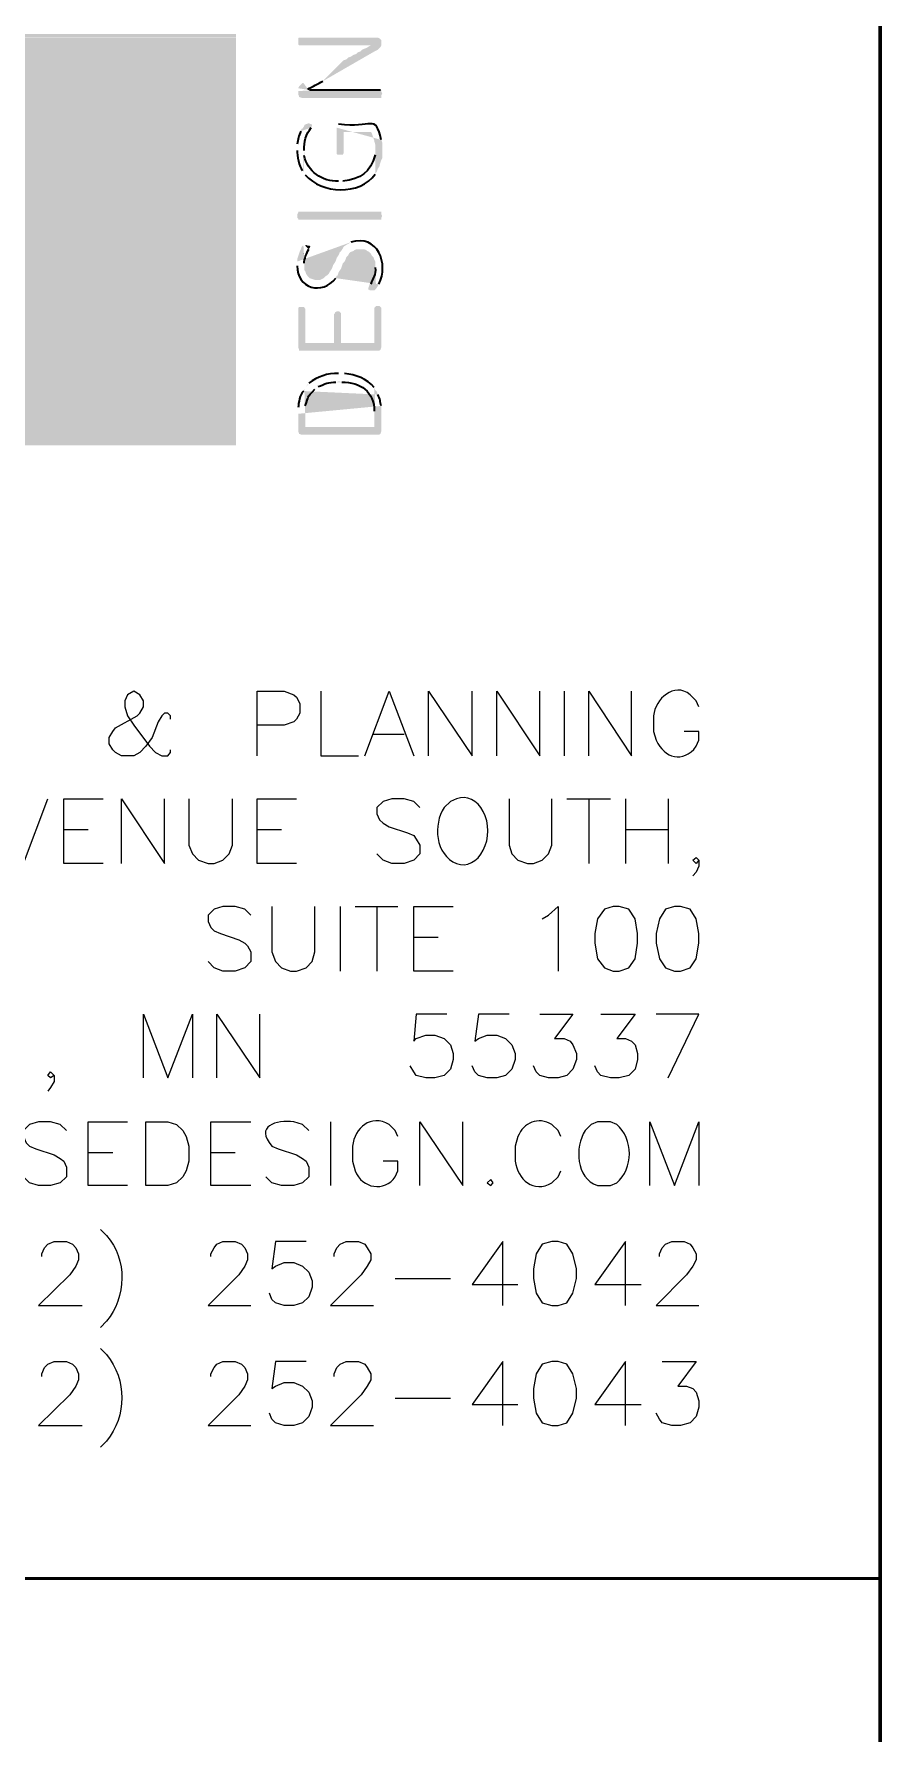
# Model space of a CAD drawing. Header units: inches. Extents: x 5 to 516, y -193 to 129.
# Drawn here: x 292.9 to 296.12, y 48.62 to 55.1 of the extents above; entities that cross this region are included whole.
import ezdxf

# ---------------------------------------------------------------- set-up
doc = ezdxf.new("R2010")
doc.units = ezdxf.units.IN
doc.header["$MEASUREMENT"] = 0
doc.layers.add('PDF2_Geometry', color=7, linetype='Continuous')
doc.layers.add('PDF2_Solid Fills', color=7, linetype='Continuous')

msp = doc.modelspace()

# ---------------------------------------------------------------- hatches: boundary and pattern name
at = {"layer": 'PDF2_Solid Fills', "true_color": 0x454545, "transparency": 33554559}
for points in [[(293.6653527, 55.0834174), (293.6653522, 55.0934138), (293.6653527, 55.0934174), (293.6653522, 55.0967472), (291.8153521, 55.0967472), (291.8253521, 55.0934138), (291.8253549, 55.0934138), (291.8320192, 55.0834174)], [(291.832019, 55.0834144), (291.842019, 55.0767477), (291.8520194, 55.066748), (291.8686857, 55.0500817), (291.8820192, 55.0300824), (291.895352, 55.0100832), (291.9053523, 54.9867507), (293.6653525, 54.9867507), (293.665352, 55.0100832), (293.6653527, 55.0300824), (293.6653524, 55.0500817), (293.6653529, 55.066748), (293.6653524, 55.0767477), (293.6653524, 55.0834144)], [(291.9053527, 54.9867482), (291.9120194, 54.9634149), (291.9186858, 54.9500825), (291.9186855, 54.9200831), (291.9186855, 54.896751), (293.6653524, 54.896751), (293.6653524, 54.9200831), (293.6653525, 54.9500825), (293.6653529, 54.9634149), (293.6653529, 54.9867482)], [(293.6653524, 54.8567485), (293.6653524, 54.8967485), (291.9186855, 54.8967485), (291.9153522, 54.8567485), (291.9086856, 54.8200835), (293.6653524, 54.8200835)], [(291.9086859, 54.8200816), (291.8953526, 54.7900816), (291.8786856, 54.7600828), (291.8586854, 54.730084), (293.6653522, 54.730084), (293.6653525, 54.7600828), (293.6653528, 54.7900816), (293.6653528, 54.8200816)], [(291.8586854, 54.7300818), (291.8353521, 54.7100818), (291.8086855, 54.693416), (291.7820191, 54.67675), (291.7453526, 54.6667507), (293.6653529, 54.6667507), (293.6653524, 54.67675), (293.6653523, 54.693416), (293.6653522, 54.7100818), (293.6653522, 54.7300818)], [(291.7453524, 54.6667477), (291.7120191, 54.660081), (291.488686, 54.6600813), (291.4953527, 54.6534146), (291.5220191, 54.6334149), (291.5586855, 54.606749), (291.6020191, 54.5800834), (293.6653524, 54.5800834), (293.6653525, 54.606749), (293.6653526, 54.6334149), (293.6653529, 54.6534146), (293.6653526, 54.660081), (293.6653526, 54.6667477)], [(293.6653522, 54.5000825), (293.6653524, 54.5467478), (293.6653524, 54.5800811), (291.602019, 54.5800811), (291.672019, 54.5467478), (291.6720212, 54.5467478), (291.7586854, 54.5000825)], [(292.7153476, 53.5434159), (292.5853528, 53.5967471), (290.028686, 53.5967471), (290.028686, 53.5300825), (293.6653529, 53.5300825), (293.6653527, 53.5434156), (293.6653529, 54.050081), (293.6653529, 54.500081), (291.7586861, 54.500081), (292.7853528, 54.050081), (292.7853526, 53.5434156)]]:
    msp.add_hatch(color=250, dxfattribs=at).paths.add_polyline_path(points)
at = {"layer": 'PDF2_Solid Fills', "transparency": 33554559}
for points in [[(293.9020188, 55.0667484), (293.9020188, 55.0567484), (293.9053522, 55.0534151), (294.1786855, 55.0534151), (294.1920189, 55.0300817), (294.2053522, 55.0367484), (294.2086855, 55.0400817), (294.2153522, 55.0467484), (294.2186855, 55.0534151), (294.2186855, 55.0734151), (294.2153522, 55.0767484), (294.2120189, 55.0800817), (294.2053522, 55.0834151), (293.9053522, 55.0834151), (293.9020188, 55.0800817), (293.9020188, 55.0734151)], [(294.2153522, 54.4200842), (294.2186855, 54.4200842), (294.2186855, 54.4100842), (294.2220188, 54.4034176), (294.2186855, 54.3967509), (294.2186855, 54.3900842), (293.9020188, 54.3900842), (293.9020188, 54.3934176), (293.8986855, 54.3967509), (293.8986855, 54.4100842), (293.9020188, 54.4167509), (293.9020188, 54.4200842)], [(293.9020188, 54.0500823), (293.9020188, 53.9034156), (293.9053522, 53.8934156), (293.9053522, 53.8900823), (294.2086855, 53.8900823), (294.2153522, 53.8934156), (294.2186855, 53.9034156), (294.2186855, 54.0534157), (294.2153522, 54.056749), (294.2120189, 54.0600823), (294.1986855, 54.0600823), (294.1953522, 54.056749), (294.1920189, 54.0534157), (294.1920189, 53.9200823), (294.0653522, 53.9200823), (294.0653522, 54.0334157), (294.0620188, 54.036749), (294.0586855, 54.0400823), (294.0486855, 54.0400823), (294.0420188, 54.036749), (294.0420188, 54.0334157), (294.0386855, 54.0300823), (294.0386855, 53.9200823), (293.9286855, 53.9200823), (293.9286855, 54.0500823), (293.9253522, 54.0534157), (293.9253522, 54.056749), (293.9053522, 54.056749), (293.9020188, 54.0534157)]]:
    msp.add_hatch(color=256, dxfattribs=at).paths.add_polyline_path(points)
h = msp.add_hatch(color=256, dxfattribs=at)
h.paths.add_polyline_path([(293.9220189, 54.9100813), (293.9353522, 54.8834146), (293.9386855, 54.886748)], flags=0)
h.paths.add_polyline_path([(293.9953522, 54.916748), (294.1920189, 55.0300813), (294.1786855, 55.0534146), (294.1720189, 55.0500813), (294.1620189, 55.0434146), (294.1520189, 55.0400813), (294.1453522, 55.036748), (294.1386855, 55.0300813), (294.1286855, 55.026748), (294.1220189, 55.0200813), (294.1120189, 55.016748), (294.1020189, 55.0100813), (294.0920189, 55.006748), (294.0853522, 55.0000813), (294.0753522, 54.996748)], flags=0)
h = msp.add_hatch(color=256, dxfattribs=at)
h.paths.add_polyline_path([(293.9020188, 54.8800825), (293.9020188, 54.8667492), (293.9053522, 54.8600825), (293.9053522, 54.8567492), (293.9153522, 54.8534159), (294.2186855, 54.8534159), (294.2186855, 54.8634159), (294.2220189, 54.8700825), (294.2186855, 54.8767492), (294.2186855, 54.8834159), (294.2153522, 54.8834159)], flags=0)
h.paths.add_polyline_path([(293.9453522, 54.8834159), (293.9353522, 54.8834159), (293.9220188, 54.9100825), (293.9186855, 54.9100825), (293.9053522, 54.8967492), (293.9020188, 54.8900825)], flags=0)
h = msp.add_hatch(color=256, dxfattribs=at)
h.paths.add_polyline_path([(293.8986856, 54.6567481), (293.8986856, 54.6534148)], flags=0)
h.paths.add_polyline_path([(293.9186856, 54.5767481), (293.922019, 54.5700814), (293.9253523, 54.6534148)], flags=0)
h.paths.add_polyline_path([(293.952019, 54.7400814), (293.9553523, 54.7500814), (293.952019, 54.7534148), (293.9486856, 54.7534148), (293.942019, 54.7567481), (293.932019, 54.7534148), (293.9253523, 54.7500814), (293.9253523, 54.7467481), (293.9186856, 54.7367481), (293.9153523, 54.7367481), (293.912019, 54.7267481)], flags=0)
h.paths.add_polyline_path([(293.8986856, 54.6767481), (293.8986856, 54.6667481)], flags=0)
h = msp.add_hatch(color=256, dxfattribs=at)
h.paths.add_polyline_path([(294.0486855, 54.7400814), (294.0486855, 54.6400814), (294.0520188, 54.6367481), (294.0720188, 54.6367481), (294.0753521, 54.6434148), (294.0753521, 54.7234148), (294.1786855, 54.7234148), (294.1820188, 54.7200814), (294.1853521, 54.7100814), (294.1886855, 54.7000814), (294.1920188, 54.6900814), (294.1920188, 54.6867481), (294.1953522, 54.6767481), (294.1953522, 54.5634147), (294.2020188, 54.5734147), (294.2053522, 54.5834147), (294.2120188, 54.5934147), (294.2120188, 54.5967481), (294.2153522, 54.6067481), (294.2186855, 54.6167481), (294.2220188, 54.6234147), (294.2220188, 54.6834148), (294.2186855, 54.6934148)], flags=0)
h.paths.add_polyline_path([(294.0553521, 54.7534148), (294.0486855, 54.7467481)], flags=0)
h = msp.add_hatch(color=256, dxfattribs=at)
h.paths.add_polyline_path([(293.9220189, 54.5700815), (293.9286855, 54.5600815)], flags=0)
h.paths.add_polyline_path([(294.1953522, 54.5634149), (294.1953522, 54.6567482), (294.1953522, 54.6367482)], flags=0)
h.paths.add_polyline_path([(294.0720189, 54.5367482), (294.0553522, 54.5367482)], flags=0)
h.paths.add_polyline_path([(293.9253522, 54.6334149), (293.9253522, 54.6534149)], flags=0)
h = msp.add_hatch(color=256, dxfattribs=at)
h.paths.add_polyline_path([(293.8953524, 54.2200822), (293.8986858, 54.2134155)], flags=0)
h.paths.add_polyline_path([(294.0453524, 54.1667489), (294.0486858, 54.1767489), (294.0520191, 54.1767489), (294.0553524, 54.1867489), (294.0586858, 54.1934155), (294.0653524, 54.2034155), (294.0686858, 54.2134155), (294.0720191, 54.2234155), (294.0786858, 54.2300822), (294.0820191, 54.2367489), (294.0853524, 54.2467489), (294.0920191, 54.2534155), (294.0953524, 54.2600822), (294.1020191, 54.2667489), (294.1120191, 54.2700822), (294.1153524, 54.2734155), (294.1253524, 54.2767489), (294.1520191, 54.2767489), (294.1620191, 54.2734155), (294.1653525, 54.2700822), (294.1720191, 54.2667489), (294.1786858, 54.2600822), (294.1820191, 54.2534155), (294.1886858, 54.2467489), (294.1920191, 54.2367489), (294.1953525, 54.2300822), (294.1953525, 54.2100822), (294.1986858, 54.1267489), (294.2053525, 54.1367489), (294.2086858, 54.1434155)], flags=0)
h.paths.add_polyline_path([(294.1020191, 54.3034155), (294.0920191, 54.2967489), (294.0853524, 54.2934155), (294.0753524, 54.2867489), (294.0720191, 54.2800822), (294.0653524, 54.2700822), (294.0586858, 54.2634155), (294.0586858, 54.2600822), (294.0553524, 54.2534155), (294.0486858, 54.2434155), (294.0453524, 54.2334155), (294.0420191, 54.2267489), (294.0353524, 54.2167489), (294.0320191, 54.2067489), (294.0286858, 54.2000822), (294.0220191, 54.1900822), (294.0186858, 54.1834155), (294.0153524, 54.1800822), (294.0053524, 54.1734155), (293.9986858, 54.1667489), (293.9920191, 54.1634155), (293.9853524, 54.1600822), (293.9653524, 54.1600822), (293.9553524, 54.1634155), (293.9453524, 54.1667489), (293.9386858, 54.1734155), (293.9320191, 54.1834155), (293.9286858, 54.1934155), (293.9253524, 54.1967489), (293.9253524, 54.2167489), (293.9220191, 54.2900822), (293.9186858, 54.2900822), (293.9153524, 54.2867489), (293.9120191, 54.2767489), (293.9086858, 54.2700822), (293.9053524, 54.2600822), (293.9020191, 54.2500822), (293.8986858, 54.2400822), (293.8986858, 54.2300822)], flags=0)
h = msp.add_hatch(color=256, dxfattribs=at)
h.paths.add_polyline_path([(293.9220189, 54.2900827), (293.9253522, 54.2167494), (293.9253522, 54.2234161)], flags=0)
h.paths.add_polyline_path([(293.9420189, 54.2767494), (293.9486855, 54.2867494), (293.9453522, 54.2900827), (293.9386855, 54.2900827), (293.9320189, 54.2934161), (293.9286855, 54.2900827)], flags=0)
h = msp.add_hatch(color=256, dxfattribs=at)
h.paths.add_polyline_path([(294.1686857, 54.1267493), (294.1686857, 54.1234159), (294.172019, 54.1234159), (294.1753524, 54.1200826), (294.192019, 54.1200826), (294.1986857, 54.1267493), (294.1953524, 54.2100826), (294.1953524, 54.2067493)], flags=0)
h.paths.add_polyline_path([(294.1786857, 54.1434159), (294.172019, 54.1367493)], flags=0)
h = msp.add_hatch(color=256, dxfattribs=at)
h.paths.add_polyline_path([(293.9253529, 53.7467477), (293.9286862, 53.6500811), (293.9286862, 53.6800811)], flags=0)
h.paths.add_polyline_path([(293.9653529, 53.7434144), (293.9686862, 53.7467477), (293.9786862, 53.7534144)], flags=0)
h.paths.add_polyline_path([(294.0453529, 53.7700811), (294.0553529, 53.7734144), (294.0586863, 53.7734144), (294.0686863, 53.7700811)], flags=0)
h.paths.add_polyline_path([(294.1920196, 53.6600811), (294.1920196, 53.6000811), (294.1953529, 53.7400811), (294.1920196, 53.7500811)], flags=0)
h.paths.add_polyline_path([(294.0786863, 53.8034144), (294.0553529, 53.8034144)], flags=0)
h.paths.add_polyline_path([(293.9420196, 53.7667477), (293.9386862, 53.7600811), (293.9320196, 53.7534144)], flags=0)
h = msp.add_hatch(color=256, dxfattribs=at)
h.paths.add_polyline_path([(293.9020188, 53.6500816), (293.9020188, 53.5834149), (293.9053522, 53.5734149), (293.9153522, 53.5700816), (294.2086855, 53.5700816), (294.2153522, 53.5734149), (294.2186855, 53.5834149), (294.2186855, 53.6800816)], flags=0)
h.paths.add_polyline_path([(294.2053522, 53.7234149), (294.2020189, 53.7334149), (294.1953522, 53.7400816), (294.1920189, 53.6000816), (293.9286855, 53.6000816), (293.9286855, 53.6500816), (293.9253522, 53.7467483), (293.9220188, 53.7367483)], flags=0)
h.paths.add_polyline_path([(293.9020188, 53.6734149), (293.9020188, 53.6634149)], flags=0)

# ---------------------------------------------------------------- linework, layer by layer
at = {"layer": 'PDF2_Geometry', "lineweight": 60}
msp.add_lwpolyline([(296.1186862, 5.4634085), (296.1186862, 95.4634157), (161.1186754, 95.4634157), (161.1186754, 5.4634085)], dxfattribs=at)
at = {"layer": 'PDF2_Geometry', "lineweight": 15}
for points in [[(293.4153524, 52.486748), (293.4153524, 52.5000814), (293.4053524, 52.5100814), (293.3920191, 52.5100814), (293.3820191, 52.5000814), (293.3686858, 52.476748), (293.3453524, 52.416748), (293.3220191, 52.3834147), (293.2986858, 52.3600814), (293.2753524, 52.346748), (293.2286857, 52.346748), (293.2053524, 52.3600814), (293.1953524, 52.3700814), (293.1820191, 52.3934147), (293.1820191, 52.416748), (293.1953524, 52.4400814), (293.2053524, 52.4534147), (293.2886858, 52.5000814), (293.2986858, 52.5100814), (293.3120191, 52.5334147), (293.3120191, 52.5567481), (293.2986858, 52.5800814), (293.2753524, 52.5934147), (293.2520191, 52.5800814), (293.2420191, 52.5567481), (293.2420191, 52.5334147), (293.2520191, 52.5000814), (293.2753524, 52.4634147), (293.3353524, 52.3834147), (293.3586858, 52.3600814), (293.3820191, 52.346748), (293.4053524, 52.346748), (293.4153524, 52.3600814), (293.4153524, 52.3700814)], [(293.7453526, 52.346747), (293.7453526, 52.5934136), (293.8486859, 52.5934136), (293.8853526, 52.5800803), (293.8953526, 52.5700803), (293.9086859, 52.546747), (293.9086859, 52.5100803), (293.8953526, 52.486747), (293.8853526, 52.476747), (293.8486859, 52.4634136), (293.7453526, 52.4634136)], [(293.9886862, 52.5934172), (293.9886862, 52.3467505), (294.1320196, 52.3467505)], [(294.1553529, 52.346747), (294.2486862, 52.5934136), (294.3420196, 52.346747)], [(294.3986857, 52.346747), (294.3986857, 52.5934136), (294.5653523, 52.346747), (294.5653523, 52.5934136)], [(294.6586861, 52.346747), (294.6586861, 52.5934136), (294.8220195, 52.346747), (294.8220195, 52.5934136)], [(294.9153525, 52.5934172), (294.9153525, 52.3467505)], [(295.0086863, 52.346747), (295.0086863, 52.5934136), (295.1720197, 52.346747), (295.1720197, 52.5934136)], [(295.4286862, 52.5334162), (295.4186862, 52.5567495), (295.3953529, 52.5800829)], [(295.2553529, 52.5000829), (295.2553529, 52.4400829), (295.2653529, 52.4067495)], [(294.1886857, 52.4300803), (294.3053524, 52.4300803)], [(295.4186862, 52.3834162), (295.4286862, 52.4067495), (295.4286862, 52.4400829), (295.3720196, 52.4400829)], [(292.7620193, 52.1834169), (292.8553527, 51.9367502), (292.948686, 52.1834169)], [(293.1586862, 51.93675), (293.0086862, 51.93675), (293.0086862, 52.1834167), (293.1586862, 52.1834167)], [(293.2286857, 51.93675), (293.2286857, 52.1834167), (293.3920191, 51.93675), (293.3920191, 52.1834167)], [(293.4853521, 52.1834169), (293.4853521, 52.0067502), (293.4986855, 51.9734168), (293.5220188, 51.9500835), (293.5586855, 51.9367502), (293.5820188, 51.9367502), (293.6153521, 51.9500835), (293.6386855, 51.9734168), (293.6520188, 52.0067502), (293.6520188, 52.1834169)], [(293.8953526, 51.93675), (293.7453526, 51.93675), (293.7453526, 52.1834167), (293.8953526, 52.1834167)], [(294.3653528, 52.1500815), (294.3420195, 52.1734148), (294.3053528, 52.1834148), (294.2586862, 52.1834148), (294.2253528, 52.1734148), (294.2020195, 52.1500815), (294.2020195, 52.1267482), (294.2120195, 52.1034148), (294.2253528, 52.0900815), (294.2486862, 52.0767481), (294.3186862, 52.0534148), (294.3420195, 52.0434148), (294.3520195, 52.0300815), (294.3653528, 52.0067481), (294.3653528, 51.9734148), (294.3420195, 51.9500815), (294.3053528, 51.9367481), (294.2586862, 51.9367481), (294.2253528, 51.9500815), (294.2020195, 51.9734148)], [(294.5053522, 52.1834169), (294.4820189, 52.1734169), (294.4586856, 52.1500835)], [(294.7053526, 52.1834169), (294.7053526, 52.0067502), (294.7153526, 51.9734168), (294.7386859, 51.9500835), (294.7753526, 51.9367502), (294.7986859, 51.9367502), (294.8320193, 51.9500835), (294.8553526, 51.9734168), (294.8686859, 52.0067502), (294.8686859, 52.1834169)], [(294.925353, 52.1834169), (295.0920197, 52.1834169)], [(295.0086863, 52.1834169), (295.0086863, 51.9367502)], [(295.1486857, 52.1834169), (295.1486857, 51.9367502)], [(295.3120192, 52.1834169), (295.3120192, 51.9367502)], [(293.0086862, 52.0667481), (293.1020195, 52.0667481)], [(293.7453526, 52.0667481), (293.8386859, 52.0667481)], [(295.1486857, 52.0667481), (295.3120191, 52.0667481)], [(295.4286862, 51.9500828), (295.4186862, 51.9367495), (295.4053529, 51.9500828), (295.4186862, 51.9600828), (295.4286862, 51.9500828), (295.4286862, 51.9267495), (295.4186862, 51.9034162), (295.4053529, 51.8900828)], [(293.7220194, 51.7400812), (293.698686, 51.7634145), (293.6620194, 51.7734145), (293.6153527, 51.7734145), (293.5820193, 51.7634145), (293.558686, 51.7400812), (293.558686, 51.7167478), (293.568686, 51.6934145), (293.5820193, 51.6800812), (293.6053527, 51.6700812), (293.6753527, 51.6467478), (293.698686, 51.6334145), (293.708686, 51.6234145), (293.7220194, 51.6000812), (293.7220194, 51.5634145), (293.698686, 51.5400812), (293.6620194, 51.5267478), (293.6153527, 51.5267478), (293.5820193, 51.5400812), (293.558686, 51.5634145)], [(293.8020195, 51.7734166), (293.8020195, 51.6000832), (293.8153528, 51.5634165), (293.8386862, 51.5400832), (293.8720195, 51.5267499), (293.8953528, 51.5267499), (293.9320195, 51.5400832), (293.9553528, 51.5634165), (293.9653528, 51.6000832), (293.9653528, 51.7734166)], [(294.0620191, 51.7734166), (294.0620191, 51.5267499)], [(294.118686, 51.7734166), (294.2820194, 51.7734166)], [(294.2020194, 51.7734166), (294.2020194, 51.5267499)], [(294.4920196, 51.5267497), (294.3420196, 51.5267497), (294.3420196, 51.7734164), (294.4920196, 51.7734164)], [(294.8320192, 51.7267484), (294.8553525, 51.7400817), (294.8920192, 51.7734151), (294.8920192, 51.5267484)], [(294.3420196, 51.6567478), (294.4353529, 51.6567478)], [(293.3120191, 51.1200826), (293.3120191, 51.363416), (293.4053524, 51.1200826), (293.4986857, 51.363416), (293.4986857, 51.1200826)], [(293.5920195, 51.1200826), (293.5920195, 51.363416), (293.7553529, 51.1200826), (293.7553529, 51.363416)], [(294.4686862, 51.3634163), (294.3520195, 51.3634163), (294.3420195, 51.2600829), (294.3520195, 51.2700829), (294.3886862, 51.2834162), (294.4220195, 51.2834162), (294.4586862, 51.2700829), (294.4820196, 51.2467496), (294.4920196, 51.2134162), (294.4920196, 51.1900829), (294.4820196, 51.1534162), (294.4586862, 51.1300829), (294.4220195, 51.1200829), (294.3886862, 51.1200829), (294.3520195, 51.1300829), (294.3420195, 51.1434162), (294.3286862, 51.1667496)], [(294.7053526, 51.3634163), (294.5886859, 51.3634163), (294.5753526, 51.2600829), (294.5886859, 51.2700829), (294.6220193, 51.2834162), (294.6586859, 51.2834162), (294.6920193, 51.2700829), (294.7153526, 51.2467496), (294.7286859, 51.2134162), (294.7286859, 51.1900829), (294.7153526, 51.1534162), (294.6920193, 51.1300829), (294.6586859, 51.1200829), (294.6220193, 51.1200829), (294.5886859, 51.1300829), (294.5753526, 51.1434162), (294.5653526, 51.1667496)], [(294.8220196, 51.3634163), (294.9486863, 51.3634163), (294.8786863, 51.2700829), (294.915353, 51.2700829), (294.9386863, 51.2600829), (294.9486863, 51.2467496), (294.9620196, 51.2134162), (294.9620196, 51.1900829), (294.9486863, 51.1534162), (294.925353, 51.1300829), (294.8920196, 51.1200829), (294.8553529, 51.1200829), (294.8220196, 51.1300829), (294.8086863, 51.1434162), (294.7986863, 51.1667496)], [(295.0553528, 51.3634163), (295.1853528, 51.3634163), (295.1153528, 51.2700829), (295.1486861, 51.2700829), (295.1720195, 51.2600829), (295.1853528, 51.2467496), (295.1953528, 51.2134162), (295.1953528, 51.1900829), (295.1853528, 51.1534162), (295.1620195, 51.1300829), (295.1253528, 51.1200829), (295.0920195, 51.1200829), (295.0553528, 51.1300829), (295.0420195, 51.1434162), (295.0320195, 51.1667496)], [(295.3120192, 51.1200826), (295.4286859, 51.363416), (295.2653525, 51.363416)], [(292.9720193, 51.1300822), (292.958686, 51.1200822), (292.948686, 51.1300822), (292.958686, 51.1434156), (292.9720193, 51.1300822), (292.9720193, 51.1067489), (292.958686, 51.0834156), (292.948686, 51.0700822)], [(293.0186858, 50.920084), (292.9953524, 50.9434173), (292.9586858, 50.9534173), (292.9120191, 50.9534173), (292.8786858, 50.9434173), (292.8553524, 50.920084), (292.8553524, 50.8967506), (292.8653524, 50.8734173), (292.8786858, 50.860084), (292.9020191, 50.850084), (292.9720191, 50.8267506), (292.9953524, 50.8134173), (293.0086858, 50.8034173), (293.0186858, 50.780084), (293.0186858, 50.7434173), (292.9953524, 50.720084), (292.9586858, 50.710084), (292.9120191, 50.710084), (292.8786858, 50.720084), (292.8553524, 50.7434173)], [(293.2520191, 50.7100823), (293.1020191, 50.7100823), (293.1020191, 50.9534157), (293.2520191, 50.9534157)], [(293.7220188, 50.7100823), (293.5686855, 50.7100823), (293.5686855, 50.9534157), (293.7220188, 50.9534157)], [(293.9420189, 50.920084), (293.9186856, 50.9434173), (293.8853522, 50.9534173)], [(294.0253522, 50.9534159), (294.0253522, 50.7100826)], [(294.2820195, 50.8967482), (294.2720195, 50.9200815), (294.2486862, 50.9434149)], [(294.3653528, 50.7100823), (294.3653528, 50.9534157), (294.5286862, 50.7100823), (294.5286862, 50.9534157)], [(294.9020189, 50.8967482), (294.8920189, 50.9200815), (294.8686856, 50.9434149)], [(295.1153525, 50.9434159), (295.0920192, 50.9534159), (295.0420192, 50.9534159), (295.0186858, 50.9434159), (294.9953525, 50.9200826)], [(295.2420195, 50.7100823), (295.2420195, 50.9534157), (295.3353529, 50.7100823), (295.4286862, 50.9534157), (295.4286862, 50.7100823)], [(293.1020191, 50.8367506), (293.1953524, 50.8367506)], [(293.5686855, 50.8367506), (293.6620188, 50.8367506)], [(293.8020189, 50.860084), (293.8253522, 50.850084), (293.8953522, 50.8267506), (293.9186856, 50.8134173), (293.9320189, 50.8034173), (293.9420189, 50.780084), (293.9420189, 50.7434173), (293.9186856, 50.720084), (293.8853522, 50.710084), (293.8386856, 50.710084), (293.8020189, 50.720084), (293.7786856, 50.7434173)], [(294.1086862, 50.8600815), (294.1086862, 50.8034148), (294.1186862, 50.7667482)], [(294.7386856, 50.8967482), (294.7286856, 50.8600815), (294.7286856, 50.8034148)], [(294.2720195, 50.7434148), (294.2820195, 50.7667482), (294.2820195, 50.8034148), (294.2253528, 50.8034148)], [(294.8686856, 50.7200815), (294.8920189, 50.7434148), (294.9020189, 50.7667482)], [(295.0420192, 50.7100826), (295.0920192, 50.7100826), (295.1153525, 50.7200826)], [(293.1486856, 50.5434156), (293.1720189, 50.5200823)], [(292.9253528, 50.4400831), (292.9253528, 50.4500831), (292.9353528, 50.4734165), (292.9486862, 50.4867498), (292.9720195, 50.4967498), (293.0186862, 50.4967498), (293.0420195, 50.4867498), (293.0553528, 50.4734165), (293.0653528, 50.4500831), (293.0653528, 50.4267498), (293.0553528, 50.4034164), (293.0320195, 50.3700831), (292.9120195, 50.2534164), (293.0786862, 50.2534164)], [(293.5686855, 50.4400831), (293.5686855, 50.4500831), (293.5820188, 50.4734165), (293.5920188, 50.4867498), (293.6153521, 50.4967498), (293.6620188, 50.4967498), (293.6853521, 50.4867498), (293.6986855, 50.4734165), (293.7086855, 50.4500831), (293.7086855, 50.4267498), (293.6986855, 50.4034164), (293.6753521, 50.3700831), (293.5586855, 50.2534164), (293.7220188, 50.2534164)], [(293.9320193, 50.4967475), (293.8153526, 50.4967475), (293.8020193, 50.3934141), (293.8153526, 50.4034141), (293.848686, 50.4167475), (293.8853526, 50.4167475), (293.918686, 50.4034141), (293.9420193, 50.3800808), (293.9553526, 50.3467475), (293.9553526, 50.3234141), (293.9420193, 50.2867475), (293.918686, 50.2634141), (293.8853526, 50.2534141), (293.848686, 50.2534141), (293.8153526, 50.2634141), (293.8020193, 50.2767475), (293.7920193, 50.3000808)], [(294.0386859, 50.4400831), (294.0386859, 50.4500831), (294.0486859, 50.4734165), (294.0620192, 50.4867498), (294.0853525, 50.4967498), (294.1320192, 50.4967498), (294.1553526, 50.4867498), (294.1653526, 50.4734165), (294.1786859, 50.4500831), (294.1786859, 50.4267498), (294.1653526, 50.4034164), (294.1420192, 50.3700831), (294.0253525, 50.2534164), (294.1886859, 50.2534164)], [(294.6820194, 50.2534141), (294.6820194, 50.4967475), (294.5653527, 50.3334141), (294.738686, 50.3334141)], [(295.1486857, 50.2534141), (295.1486857, 50.4967475), (295.0320191, 50.3334141), (295.2086857, 50.3334141)], [(295.2786864, 50.4400831), (295.2786864, 50.4500831), (295.2886864, 50.4734165), (295.3020197, 50.4867498), (295.3253531, 50.4967498), (295.3720197, 50.4967498), (295.3953531, 50.4867498), (295.4053531, 50.4734165), (295.4186864, 50.4500831), (295.4186864, 50.4267498), (295.4053531, 50.4034164), (295.3820197, 50.3700831), (295.265353, 50.2534164), (295.4286864, 50.2534164)], [(294.2720191, 50.3567498), (294.4820191, 50.3567498)], [(293.1720189, 50.1934156), (293.1486856, 50.1700823)], [(292.9253528, 49.9834146), (292.9253528, 49.9934146), (292.9353528, 50.016748), (292.9486862, 50.0300813), (292.9720195, 50.0400813), (293.0186862, 50.0400813), (293.0420195, 50.0300813), (293.0553528, 50.016748), (293.0653528, 49.9934146), (293.0653528, 49.9700813), (293.0553528, 49.946748), (293.0320195, 49.9134146), (292.9120195, 49.796748), (293.0786862, 49.796748)], [(293.5686855, 49.9834146), (293.5686855, 49.9934146), (293.5820188, 50.016748), (293.5920188, 50.0300813), (293.6153521, 50.0400813), (293.6620188, 50.0400813), (293.6853521, 50.0300813), (293.6986855, 50.016748), (293.7086855, 49.9934146), (293.7086855, 49.9700813), (293.6986855, 49.946748), (293.6753521, 49.9134146), (293.5586855, 49.796748), (293.7220188, 49.796748)], [(293.9320193, 50.0400824), (293.8153526, 50.0400824), (293.8020193, 49.9367491), (293.8153526, 49.9467491), (293.848686, 49.9600824), (293.8853526, 49.9600824), (293.918686, 49.9467491), (293.9420193, 49.9234157), (293.9553526, 49.8900824), (293.9553526, 49.8667491), (293.9420193, 49.8300824), (293.918686, 49.8067491), (293.8853526, 49.7967491), (293.848686, 49.7967491), (293.8153526, 49.8067491), (293.8020193, 49.8200824), (293.7920193, 49.8434157)], [(294.0386859, 49.9834146), (294.0386859, 49.9934146), (294.0486859, 50.016748), (294.0620192, 50.0300813), (294.0853525, 50.0400813), (294.1320192, 50.0400813), (294.1553526, 50.0300813), (294.1653526, 50.016748), (294.1786859, 49.9934146), (294.1786859, 49.9700813), (294.1653526, 49.946748), (294.1420192, 49.9134146), (294.0253525, 49.796748), (294.1886859, 49.796748)], [(294.6820194, 49.7967491), (294.6820194, 50.0400824), (294.5653527, 49.8767491), (294.738686, 49.8767491)], [(295.1486857, 49.7967491), (295.1486857, 50.0400824), (295.0320191, 49.8767491), (295.2086857, 49.8767491)], [(295.288686, 50.0400824), (295.418686, 50.0400824), (295.348686, 49.9467491), (295.3820193, 49.9467491), (295.4053527, 49.9367491), (295.418686, 49.9234157), (295.428686, 49.8900824), (295.428686, 49.8667491), (295.418686, 49.8300824), (295.3953527, 49.8067491), (295.358686, 49.7967491), (295.3253526, 49.7967491), (295.288686, 49.8067491), (295.278686, 49.8200824), (295.2653526, 49.8434157)], [(294.2720191, 49.9000813), (294.4820191, 49.9000813)]]:
    msp.add_lwpolyline(points, dxfattribs=at)
for points in [[(295.1020193, 51.7734166), (295.0686859, 51.7634166), (295.0420193, 51.7267499), (295.0320193, 51.6700832), (295.0320193, 51.6334165), (295.0420193, 51.5734165), (295.0686859, 51.5400832), (295.1020193, 51.5267499), (295.1253526, 51.5267499), (295.1620193, 51.5400832), (295.1853526, 51.5734165), (295.1953526, 51.6334165), (295.1953526, 51.6700832), (295.1853526, 51.7267499), (295.1620193, 51.7634166), (295.1253526, 51.7734166)], [(295.3353524, 51.7734166), (295.3020191, 51.7634166), (295.2786858, 51.7267499), (295.2653524, 51.6700832), (295.2653524, 51.6334165), (295.2786858, 51.5734165), (295.3020191, 51.5400832), (295.3353524, 51.5267499), (295.3586858, 51.5267499), (295.3953524, 51.5400832), (295.4186858, 51.5734165), (295.4286858, 51.6334165), (295.4286858, 51.6700832), (295.4186858, 51.7267499), (295.3953524, 51.7634166), (295.3586858, 51.7734166)], [(293.3220195, 50.7100823), (293.3220195, 50.9534157), (293.4053528, 50.9534157), (293.4386862, 50.9434157), (293.4620195, 50.9200823), (293.4753528, 50.896749), (293.4853528, 50.8600823), (293.4853528, 50.8034157), (293.4753528, 50.766749), (293.4620195, 50.7434157), (293.4386862, 50.7200823), (293.4053528, 50.7100823)], [(294.6353529, 50.7334147), (294.6220196, 50.7200814), (294.6353529, 50.7100814), (294.6453529, 50.7200814)], [(294.8686861, 50.4967475), (294.8320194, 50.4867475), (294.8086861, 50.4500808), (294.7986861, 50.3934141), (294.7986861, 50.3567475), (294.8086861, 50.3000808), (294.8320194, 50.2634141), (294.8686861, 50.2534141), (294.8920194, 50.2534141), (294.9253528, 50.2634141), (294.9486861, 50.3000808), (294.9620194, 50.3567475), (294.9620194, 50.3934141), (294.9486861, 50.4500808), (294.9253528, 50.4867475), (294.8920194, 50.4967475)], [(294.8686861, 50.0400824), (294.8320194, 50.0300824), (294.8086861, 49.9934157), (294.7986861, 49.9367491), (294.7986861, 49.9000824), (294.8086861, 49.8434157), (294.8320194, 49.8067491), (294.8686861, 49.7967491), (294.8920194, 49.7967491), (294.9253528, 49.8067491), (294.9486861, 49.8434157), (294.9620194, 49.9000824), (294.9620194, 49.9367491), (294.9486861, 49.9934157), (294.9253528, 50.0300824), (294.8920194, 50.0400824)]]:
    msp.add_lwpolyline(points, close=True, dxfattribs=at)
msp.add_lwpolyline([(293.1486856, 50.0900804), (293.1720189, 50.066747, -0.35265152), (293.1720189, 49.736747), (293.1486856, 49.7134137)], format="xyb", dxfattribs=at)
at = {"layer": 'PDF2_Geometry', "lineweight": 50}
msp.add_lwpolyline([(288.1186855, 49.2134154), (296.1186862, 49.2134154)], dxfattribs=at)
at = {"layer": 'PDF2_Geometry', "lineweight": 15}
msp.add_ellipse((294.5304248, 52.060421), major_axis=(0.0020116, 0.1279761), ratio=0.733902831, start_param=2.892837305, end_param=6.574769663, dxfattribs=at)
at = {"layer": 'PDF2_Geometry', "lineweight": 35}
for points in [[(293.9386855, 54.886748), (293.9564078, 54.8961369), (293.9781855, 54.9083591), (293.9953522, 54.916748)], [(294.2153522, 54.8834159), (294.1253522, 54.8834159), (294.0353522, 54.8834159), (293.9453522, 54.8834159)], [(294.2186855, 54.6934148), (294.1946299, 54.7958592), (294.1841855, 54.7355814), (294.0553521, 54.7534148)], [(293.912019, 54.7267481), (293.9042412, 54.707137), (293.9005745, 54.6970259), (293.8986856, 54.6767481)], [(293.9253523, 54.6534148), (293.9225745, 54.6845259), (293.9319634, 54.7168592), (293.952019, 54.7400814)], [(293.8986856, 54.6534148), (293.8975745, 54.6324147), (293.9038523, 54.5929703), (293.9186856, 54.5767481)], [(294.0553522, 54.5367482), (293.9954633, 54.5323038), (293.9347411, 54.5749149), (293.9253522, 54.6334149)], [(294.1953522, 54.6367482), (294.1760744, 54.5693593), (294.1415189, 54.5439149), (294.0720189, 54.5367482)], [(293.9286855, 54.5600815), (293.9920189, 54.4868038), (294.1360744, 54.4803038), (294.1953522, 54.5634149)], [(294.2086858, 54.1434155), (294.249908, 54.22186), (294.2040747, 54.3360822), (294.1020191, 54.3034155)], [(293.9253522, 54.2234161), (293.92363, 54.2382494), (293.9345744, 54.2637494), (293.9420189, 54.2767494)], [(293.8986858, 54.2134155), (293.8951302, 54.1276377), (293.9948524, 54.1002489), (294.0453524, 54.1667489)], [(294.1953524, 54.2067493), (294.1986301, 54.1795826), (294.1859635, 54.1680826), (294.1786857, 54.1434159)], [(294.0553529, 53.8034144), (294.0136862, 53.8060255), (293.9752974, 53.79097), (293.9420196, 53.7667477)], [(293.9786862, 53.7534144), (294.0029085, 53.7631366), (294.0187974, 53.7723589), (294.0453529, 53.7700811)], [(294.0686863, 53.7700811), (294.1381307, 53.7728033), (294.1922418, 53.7336922), (294.1920196, 53.6600811)], [(294.1920196, 53.7500811), (294.1642418, 53.7835811), (294.1206307, 53.8000255), (294.0786863, 53.8034144)], [(293.9220188, 53.7367483), (293.9080744, 53.7240261), (293.9031855, 53.6914705), (293.9020188, 53.6734149)], [(293.9286862, 53.6800811), (293.9447418, 53.7188588), (293.9311862, 53.7088588), (293.9653529, 53.7434144)], [(294.2186855, 53.6800816), (294.2136855, 53.6949705), (294.2148522, 53.7066927), (294.2053522, 53.7234149)]]:
    msp.add_open_spline(points, degree=3, dxfattribs=at)
at = {"layer": 'PDF2_Geometry', "lineweight": 15}
for points in [[(295.3953529, 52.5800829), (295.3322973, 52.6301384), (295.2638529, 52.5630273), (295.2553529, 52.5000829)], [(295.2653529, 52.4067495), (295.2982418, 52.3377495), (295.367464, 52.316694), (295.4186862, 52.3834162)], [(294.4586856, 52.1500835), (294.4144078, 52.0869169), (294.4242967, 51.9694168), (294.5053522, 51.9367502)], [(294.2486862, 50.9434149), (294.1778528, 50.9821371), (294.118075, 50.9316926), (294.1086862, 50.8600815)], [(294.8686856, 50.9434149), (294.8160189, 50.9731371), (294.7614633, 50.9513593), (294.7386856, 50.8967482)], [(293.8853522, 50.9534173), (293.8186856, 50.9610284), (293.7339633, 50.9366951), (293.8020189, 50.860084)], [(294.9953525, 50.9200826), (294.9545191, 50.8550826), (294.9604636, 50.7390826), (295.0420192, 50.7100826)], [(295.1153525, 50.7200826), (295.1801858, 50.7739159), (295.1801858, 50.8895826), (295.1153525, 50.9434159)], [(294.7286856, 50.8034148), (294.7380744, 50.7318037), (294.7978522, 50.6813593), (294.8686856, 50.7200815)], [(294.1186862, 50.7667482), (294.1456306, 50.697526), (294.2310195, 50.6856926), (294.2720195, 50.7434148)], [(293.1720189, 50.5200823), (293.2518522, 50.4295267), (293.2474078, 50.2851378), (293.1720189, 50.1934156)]]:
    msp.add_open_spline(points, degree=3, dxfattribs=at)

doc.saveas('drawing.dxf')
